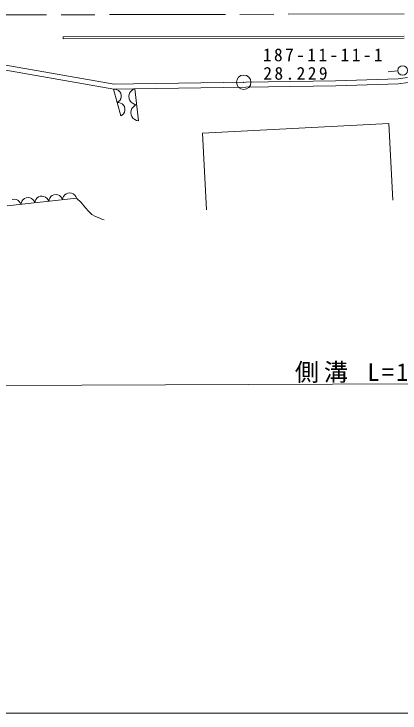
# Model space of a CAD drawing. Units: millimetres, scale not verified. Extents: x 231510 to 871510, y 104537 to 464537.
# Drawn here: x 614302 to 654250, y 289537 to 361793 of the extents above; entities that cross this region are included whole.
import ezdxf

# ---------------------------------------------------------------- set-up
doc = ezdxf.new("R2010")
doc.units = ezdxf.units.MM
doc.header["$LTSCALE"] = 1000
doc.linetypes.add('CHAIN', pattern=[18.5, 12, -1.5, 3.5, -1.5])
doc.layers.add('S-SUV', color=7, linetype='Continuous', lineweight=13)
doc.styles.add('ＭＳ ゴシック', font='')
doc.styles.get('ＭＳ ゴシック').set_extended_font_data('MS Gothic')

msp = doc.modelspace()

# ---------------------------------------------------------------- linework, layer by layer
at = {"layer": 'S-SUV', "linetype": 'CHAIN'}
msp.add_line((654681, 361793), (568954, 361601), dxfattribs=at)
at = {"layer": 'S-SUV'}
for p, q in [((619393, 359415), (654693, 359501)), ((619393, 359415), (619394, 359215)), ((654694, 359301), (619394, 359215)), ((624674, 354534), (610617, 356999)), ((624635, 354013), (610538, 356485)), ((654023, 355912), (653027, 355830)), ((647584, 354875), (626655, 354581)), ((654042, 355101), (647584, 354875)), ((655033, 355241), (654042, 355101)), ((626668, 354062), (624635, 354013)), ((626655, 354581), (624674, 354534)), ((626794, 354063), (626611, 353978)), ((647597, 354355), (626668, 354062)), ((626794, 354063), (627191, 350755)), ((654088, 354582), (647597, 354355)), ((655106, 354726), (654088, 354582)), ((624778, 354007), (624604, 354018)), ((625374, 351261), (624604, 354018)), ((624935, 353965), (624778, 354007)), ((625124, 353873), (624935, 353965)), ((625249, 353745), (625124, 353873)), ((625346, 353597), (625249, 353745)), ((625405, 353384), (625346, 353597)), ((625399, 353207), (625405, 353384)), ((626221, 353483), (626183, 353281)), ((626299, 353677), (626221, 353483)), ((626461, 353860), (626299, 353677)), ((626611, 353978), (626461, 353860)), ((624989, 352640), (625133, 352736)), ((625163, 352629), (624989, 352640)), ((625133, 352736), (625244, 352856)), ((625319, 352587), (625163, 352629)), ((625244, 352856), (625358, 353033)), ((625358, 353033), (625399, 353207)), ((626183, 353281), (626213, 353025)), ((626213, 353025), (626299, 352838)), ((626299, 352838), (626420, 352667)), ((626420, 352667), (626621, 352528)), ((625509, 352495), (625319, 352587)), ((625634, 352366), (625509, 352495)), ((625731, 352219), (625634, 352366)), ((625790, 352005), (625731, 352219)), ((625784, 351829), (625790, 352005)), ((626497, 352022), (626420, 351828)), ((626660, 352205), (626497, 352022)), ((626621, 352528), (626794, 352452)), ((626809, 352324), (626660, 352205)), ((626794, 352452), (626992, 352409)), ((626992, 352409), (626809, 352324)), ((625374, 351261), (625518, 351357)), ((625518, 351357), (625629, 351477)), ((625629, 351477), (625743, 351654)), ((625743, 351654), (625784, 351829)), ((626420, 351828), (626381, 351627)), ((626381, 351627), (626412, 351370)), ((626412, 351370), (626497, 351183)), ((626497, 351183), (626618, 351013)), ((626618, 351013), (626820, 350874)), ((626820, 350874), (626993, 350798)), ((626993, 350798), (627191, 350755)), ((633823, 349467), (653100, 350468)), ((653100, 350468), (653512, 342538)), ((634235, 341537), (633823, 349467)), ((619866, 343272), (619704, 343200)), ((620089, 343297), (619866, 343272)), ((620263, 343263), (620089, 343297)), ((620430, 343194), (620263, 343263)), ((620762, 342763), (613592, 341957)), ((614353, 342653), (614130, 342628)), ((614527, 342618), (614353, 342653)), ((614695, 342550), (614527, 342618)), ((614852, 342407), (614695, 342550)), ((615254, 342612), (615132, 342439)), ((615402, 342716), (615254, 342612)), ((615564, 342789), (615402, 342716)), ((615787, 342814), (615564, 342789)), ((615961, 342779), (615787, 342814)), ((616129, 342711), (615961, 342779)), ((616286, 342569), (616129, 342711)), ((616388, 342439), (616286, 342569)), ((616566, 342600), (616499, 342451)), ((616688, 342774), (616566, 342600)), ((616836, 342877), (616688, 342774)), ((616998, 342950), (616836, 342877)), ((617221, 342975), (616998, 342950)), ((617395, 342940), (617221, 342975)), ((617563, 342872), (617395, 342940)), ((617720, 342730), (617563, 342872)), ((617822, 342600), (617720, 342730)), ((617894, 342441), (617822, 342600)), ((617933, 342612), (617894, 342441)), ((618000, 342761), (617933, 342612)), ((618122, 342935), (618000, 342761)), ((618270, 343039), (618122, 342935)), ((618432, 343111), (618270, 343039)), ((618655, 343136), (618432, 343111)), ((618829, 343101), (618655, 343136)), ((618997, 343033), (618829, 343101)), ((619154, 342891), (618997, 343033)), ((619256, 342761), (619154, 342891)), ((619328, 342602), (619256, 342761)), ((619367, 342773), (619328, 342602)), ((619434, 342923), (619367, 342773)), ((619556, 343096), (619434, 342923)), ((619704, 343200), (619556, 343096)), ((620588, 343052), (620430, 343194)), ((620690, 342922), (620588, 343052)), ((620762, 342763), (620690, 342922)), ((620762, 342763), (621252, 342295)), ((614954, 342277), (614852, 342407)), ((615026, 342119), (614954, 342277)), ((615065, 342290), (615026, 342119)), ((615132, 342439), (615065, 342290)), ((616460, 342280), (616388, 342439)), ((616499, 342451), (616460, 342280)), ((621252, 342295), (621710, 341772)), ((621710, 341772), (622016, 341394)), ((622016, 341394), (622359, 341066)), ((622359, 341066), (622746, 340844)), ((622746, 340844), (623174, 340671)), ((623174, 340671), (623397, 340587)), ((623397, 340587), (623621, 340505)), ((600048, 323331), (668977, 323614)), ((231510, 289537), (770510, 289537))]:
    msp.add_line(p, q, dxfattribs=at)
for centre, radius in [((654522, 355952), 498), ((638075, 354730), 746), ((638075, 354730), 22.5)]:
    msp.add_circle(centre, radius, dxfattribs=at)

# ---------------------------------------------------------------- texts
at = {"layer": 'S-SUV', "attachment_point": 7, "style": 'ＭＳ ゴシック'}
for s, insert, char_height in [('\\T1.28;187-11-11-1', (640055, 356888), 1320), ('\\T1.28;28.229', (640106, 354979), 1320), ('\\T1.2;側溝\\~L=167.0', (643367, 323660), 1833)]:
    msp.add_mtext(s, dxfattribs=dict(at, insert=insert, char_height=char_height))

doc.saveas('drawing.dxf')
